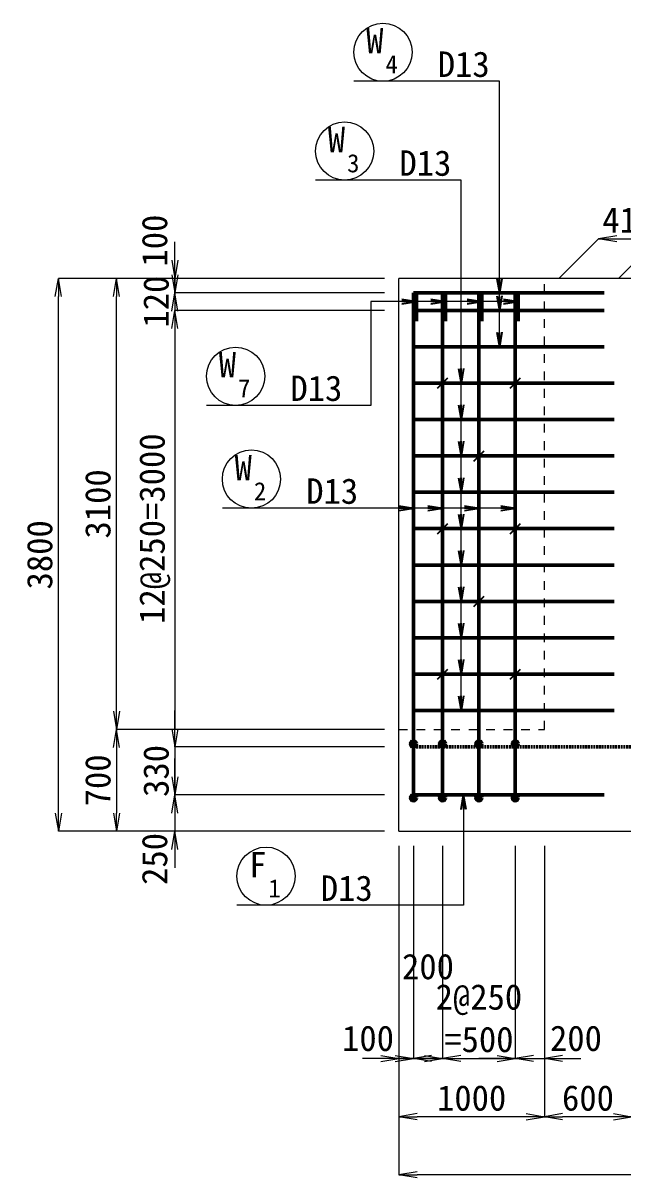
# Model space of a CAD drawing. Header units: millimetres. Extents: x 169470 to 758170, y -17820 to 11880.
# Drawn here: x 603132 to 607255, y -1757 to 6179 of the extents above; entities that cross this region are included whole.
import ezdxf
from ezdxf.enums import TextEntityAlignment as Align

# ---------------------------------------------------------------- set-up
doc = ezdxf.new("R2010")
doc.units = ezdxf.units.MM
doc.header["$LTSCALE"] = 50
doc.header["$PDSIZE"] = 300
doc.linetypes.add('DASHED2', pattern=[0.375, 0.25, -0.125])
doc.linetypes.add('SXF_跳び破線', pattern=[12, 6, -6])
doc.layers.get('Defpoints').update_dxf_attribs({"color": 151})
for name, color, linetype, lineweight in [('D-BGD', 7, 'Continuous', 13), ('D-STR', 1, 'Continuous', 50), ('D-STR-DIM', 7, 'Continuous', 13), ('D-STR-HTXT', 7, 'Continuous', 13), ('D-STR-STR2', 6, 'Continuous', 25), ('D-STR-STR3', 4, 'Continuous', 25), ('D-STR-TXT', 7, 'Continuous', 13)]:
    doc.layers.add(name, color=color, linetype=linetype, lineweight=lineweight)
doc.styles.add('MS ゴシック', font='MS Gothic.ttf')
doc.styles.add('YOKO_GOTHIC', font='MS Gothic.ttf')
doc.dimstyles.new('DIM-50', dxfattribs={"dimscale": 50, "dimtxt": 3.5, "dimasz": 2.5, "dimexe": 0, "dimexo": 2, "dimgap": 0.8, "dimtad": 1, "dimdec": 0, "dimzin": 1, "dimdsep": 46, "dimtxsty": 'MS ゴシック', "dimblk": 'OPEN', "dimcen": 0.1, "dimclrd": 256, "dimclre": 256, "dimclrt": 256, "dimaunit": 1, "dimadec": 3, "dimazin": 0, "dimtfac": 1, "dimtdec": 0, "dimtix": 1, "dimtmove": 2, "dimatfit": 3, "dimldrblk": 'OPEN', "dimfxl": 1, "dimlwd": -1, "dimlwe": -1, "dimarcsym": 2})
doc.dimstyles.new('S50', dxfattribs={"dimscale": 50, "dimtxt": 3.5, "dimasz": 2, "dimexe": 1, "dimexo": 1, "dimgap": 1, "dimtad": 1, "dimdec": 0, "dimzin": 1, "dimdsep": 46, "dimtxsty": 'YOKO_GOTHIC', "dimblk": 'OPEN', "dimcen": 0, "dimclrd": 256, "dimclre": 256, "dimclrt": 256, "dimaunit": 1, "dimadec": 3, "dimazin": 0, "dimtfac": 1, "dimtdec": 0, "dimtix": 1, "dimtmove": 2, "dimatfit": 3, "dimldrblk": 'OPEN', "dimfxl": 1, "dimlwd": -1, "dimlwe": -1, "dimarcsym": 0})

# ---------------------------------------------------------------- blocks, each defined once
blk = doc.blocks.new('B')
at = {"layer": 'D-STR-STR2', "lineweight": 50}
for radius in [20, 10]:
    blk.add_circle((5866.7, 22812.3), radius, dxfattribs=at)
blk = doc.blocks.new('_Open')
at = {"color": 0, "linetype": 'ByBlock', "lineweight": -2}
for p, q in [((-1, 0.167), (0, 0)), ((-1, -0.167), (0, 0)), ((0, 0), (-1, 0))]:
    blk.add_line(p, q, dxfattribs=at)
blk = doc.blocks.new('*D1805')
at = {"layer": 'D-STR-DIM', "ltscale": 1500, "transparency": 16777216}
for p, q in [((604174, 4549.4), (604174, 4674.4)), ((605615.1, 4424.4), (604174, 4424.4)), ((604174, 4424.4), (604174, 4324.4)), ((605615.1, 4324.4), (604174, 4324.4)), ((604174, 4199.4), (604174, 4074.4))]:
    blk.add_line(p, q, dxfattribs=at)
at = {"layer": 'Defpoints', "color": 0, "ltscale": 1500, "transparency": 16777216}
for p in [(605715.1, 4424.4), (604174, 4324.4), (605715.1, 4324.4)]:
    blk.add_point(p, dxfattribs=at)
at = {"layer": 'D-STR-DIM', "ltscale": 1500, "transparency": 16777216, "xscale": 125, "yscale": 125, "zscale": 125}
for p, rotation in [((604174, 4424.4), 270), ((604174, 4324.4), 90)]:
    blk.add_blockref('_Open', p, dxfattribs=dict(at, rotation=rotation))
at = {"layer": 'D-STR-DIM', "ltscale": 1500, "transparency": 16777216, "insert": (604036.5, 4683.9), "char_height": 175, "attachment_point": 5, "rotation": 90, "style": 'MS ゴシック'}
blk.add_mtext('100', dxfattribs=at)
blk = doc.blocks.new('*D244')
at = {"layer": 'D-STR-DIM', "ltscale": 1500, "transparency": 16777216}
for p, q in [((604174, 4449.4), (604174, 4574.4)), ((605615.1, 4324.4), (604174, 4324.4)), ((604174, 4324.4), (604174, 4204.4)), ((605615.1, 4204.4), (604174, 4204.4)), ((604174, 4079.4), (604174, 3954.4))]:
    blk.add_line(p, q, dxfattribs=at)
at = {"layer": 'Defpoints', "color": 0, "ltscale": 1500, "transparency": 16777216}
for p in [(605715.1, 4324.4), (604174, 4204.4), (605715.1, 4204.4)]:
    blk.add_point(p, dxfattribs=at)
at = {"layer": 'D-STR-DIM', "ltscale": 1500, "transparency": 16777216, "xscale": 125, "yscale": 125, "zscale": 125}
for p, rotation in [((604174, 4324.4), 270), ((604174, 4204.4), 90)]:
    blk.add_blockref('_Open', p, dxfattribs=dict(at, rotation=rotation))
at = {"layer": 'D-STR-DIM', "ltscale": 1500, "transparency": 16777216, "insert": (604046.5, 4264.4), "char_height": 175, "attachment_point": 5, "rotation": 90, "style": 'MS ゴシック'}
blk.add_mtext('120', dxfattribs=at)
blk = doc.blocks.new('*D245')
at = {"layer": 'D-STR-DIM', "ltscale": 1500, "transparency": 16777216}
for p, q in [((605615.1, 4204.4), (604174, 4204.4)), ((604174, 4079.4), (604174, 1329.4)), ((605615.1, 1204.4), (604174, 1204.4))]:
    blk.add_line(p, q, dxfattribs=at)
at = {"layer": 'Defpoints', "color": 0, "ltscale": 1500, "transparency": 16777216}
for p in [(605715.1, 4204.4), (604174, 1204.4), (605715.1, 1204.4)]:
    blk.add_point(p, dxfattribs=at)
at = {"layer": 'D-STR-DIM', "ltscale": 1500, "transparency": 16777216, "xscale": 125, "yscale": 125, "zscale": 125}
for p, rotation in [((604174, 4204.4), 90), ((604174, 1204.4), 270)]:
    blk.add_blockref('_Open', p, dxfattribs=dict(at, rotation=rotation))
at = {"layer": 'D-STR-DIM', "ltscale": 1500, "transparency": 16777216, "insert": (604037.2, 2704.4), "char_height": 175, "attachment_point": 5, "rotation": 90, "style": 'MS ゴシック'}
blk.add_mtext('12@250=3000', dxfattribs=at)
blk = doc.blocks.new('*D246')
at = {"layer": 'D-STR-DIM', "ltscale": 1500, "transparency": 16777216}
for p, q in [((604174, 1329.4), (604174, 1454.4)), ((605615.1, 1204.4), (604174, 1204.4)), ((604174, 1204.4), (604174, 874.4)), ((605615.1, 874.4), (604174, 874.4)), ((604174, 749.4), (604174, 624.4))]:
    blk.add_line(p, q, dxfattribs=at)
at = {"layer": 'Defpoints', "color": 0, "ltscale": 1500, "transparency": 16777216}
for p in [(605715.1, 1204.4), (604174, 874.4), (605715.1, 874.4)]:
    blk.add_point(p, dxfattribs=at)
at = {"layer": 'D-STR-DIM', "ltscale": 1500, "transparency": 16777216, "xscale": 125, "yscale": 125, "zscale": 125}
for p, rotation in [((604174, 1204.4), 270), ((604174, 874.4), 90)]:
    blk.add_blockref('_Open', p, dxfattribs=dict(at, rotation=rotation))
at = {"layer": 'D-STR-DIM', "ltscale": 1500, "transparency": 16777216, "insert": (604046.5, 1039.4), "char_height": 175, "attachment_point": 5, "rotation": 90, "style": 'MS ゴシック'}
blk.add_mtext('330', dxfattribs=at)
blk = doc.blocks.new('*D1806')
at = {"layer": 'D-STR-DIM', "ltscale": 1500, "transparency": 16777216}
for p, q in [((604174, 999.4), (604174, 1124.4)), ((605615.1, 874.4), (604174, 874.4)), ((604174, 874.4), (604174, 624.4)), ((605615.1, 624.4), (604174, 624.4)), ((604174, 499.4), (604174, 374.4))]:
    blk.add_line(p, q, dxfattribs=at)
at = {"layer": 'Defpoints', "color": 0, "ltscale": 1500, "transparency": 16777216}
for p in [(605715.1, 874.4), (604174, 624.4), (605715.1, 624.4)]:
    blk.add_point(p, dxfattribs=at)
at = {"layer": 'D-STR-DIM', "ltscale": 1500, "transparency": 16777216, "xscale": 125, "yscale": 125, "zscale": 125}
for p, rotation in [((604174, 874.4), 270), ((604174, 624.4), 90)]:
    blk.add_blockref('_Open', p, dxfattribs=dict(at, rotation=rotation))
at = {"layer": 'D-STR-DIM', "ltscale": 1500, "transparency": 16777216, "insert": (604036.5, 434.6), "char_height": 175, "attachment_point": 5, "rotation": 90, "style": 'MS ゴシック'}
blk.add_mtext('250', dxfattribs=at)
blk = doc.blocks.new('*D247')
at = {"layer": 'D-STR-DIM', "ltscale": 1500, "transparency": 16777216}
for p, q in [((605615.1, 4424.4), (603774, 4424.4)), ((603774, 1449.4), (603774, 4299.4)), ((605615.1, 1324.4), (603774, 1324.4))]:
    blk.add_line(p, q, dxfattribs=at)
at = {"layer": 'Defpoints', "color": 0, "ltscale": 1500, "transparency": 16777216}
for p in [(603774, 4424.4), (605715.1, 4424.4), (605715.1, 1324.4)]:
    blk.add_point(p, dxfattribs=at)
at = {"layer": 'D-STR-DIM', "ltscale": 1500, "transparency": 16777216, "xscale": 125, "yscale": 125, "zscale": 125}
for p, rotation in [((603774, 4424.4), 90), ((603774, 1324.4), 270)]:
    blk.add_blockref('_Open', p, dxfattribs=dict(at, rotation=rotation))
at = {"layer": 'D-STR-DIM', "ltscale": 1500, "transparency": 16777216, "insert": (603646.5, 2874.4), "char_height": 175, "attachment_point": 5, "rotation": 90, "style": 'MS ゴシック'}
blk.add_mtext('3100', dxfattribs=at)
blk = doc.blocks.new('*D248')
at = {"layer": 'D-STR-DIM', "ltscale": 1500, "transparency": 16777216}
for p, q in [((605615.1, 1324.4), (603774, 1324.4)), ((603774, 1199.4), (603774, 749.4)), ((605615.1, 624.4), (603774, 624.4))]:
    blk.add_line(p, q, dxfattribs=at)
at = {"layer": 'Defpoints', "color": 0, "ltscale": 1500, "transparency": 16777216}
for p in [(605715.1, 1324.4), (603774, 624.4), (605715.1, 624.4)]:
    blk.add_point(p, dxfattribs=at)
at = {"layer": 'D-STR-DIM', "ltscale": 1500, "transparency": 16777216, "xscale": 125, "yscale": 125, "zscale": 125}
for p, rotation in [((603774, 1324.4), 90), ((603774, 624.4), 270)]:
    blk.add_blockref('_Open', p, dxfattribs=dict(at, rotation=rotation))
at = {"layer": 'D-STR-DIM', "ltscale": 1500, "transparency": 16777216, "insert": (603646.5, 974.4), "char_height": 175, "attachment_point": 5, "rotation": 90, "style": 'MS ゴシック'}
blk.add_mtext('700', dxfattribs=at)
blk = doc.blocks.new('*D249')
at = {"layer": 'D-STR-DIM', "ltscale": 1500, "transparency": 16777216}
for p, q in [((605615.1, 4424.4), (603374, 4424.4)), ((603374, 749.4), (603374, 4299.4)), ((605615.1, 624.4), (603374, 624.4))]:
    blk.add_line(p, q, dxfattribs=at)
at = {"layer": 'Defpoints', "color": 0, "ltscale": 1500, "transparency": 16777216}
for p in [(603374, 4424.4), (605715.1, 4424.4), (605715.1, 624.4)]:
    blk.add_point(p, dxfattribs=at)
at = {"layer": 'D-STR-DIM', "ltscale": 1500, "transparency": 16777216, "xscale": 125, "yscale": 125, "zscale": 125}
for p, rotation in [((603374, 4424.4), 90), ((603374, 624.4), 270)]:
    blk.add_blockref('_Open', p, dxfattribs=dict(at, rotation=rotation))
at = {"layer": 'D-STR-DIM', "ltscale": 1500, "transparency": 16777216, "insert": (603246.5, 2524.4), "char_height": 175, "attachment_point": 5, "rotation": 90, "style": 'MS ゴシック'}
blk.add_mtext('3800', dxfattribs=at)
blk = doc.blocks.new('*D258')
at = {"layer": 'D-STR-DIM', "ltscale": 1500, "transparency": 16777216}
for p, q in [((605715.1, 524.4), (605715.1, -936.6)), ((605815.1, 524.4), (605815.1, -936.6)), ((605590.1, -936.6), (605465.1, -936.6)), ((605715.1, -936.6), (605815.1, -936.6)), ((605940.1, -936.6), (606065.1, -936.6))]:
    blk.add_line(p, q, dxfattribs=at)
at = {"layer": 'Defpoints', "color": 0, "ltscale": 1500, "transparency": 16777216}
for p in [(605715.1, 624.4), (605815.1, 624.4), (605815.1, -936.6)]:
    blk.add_point(p, dxfattribs=at)
at = {"layer": 'D-STR-DIM', "ltscale": 1500, "transparency": 16777216, "xscale": 125, "yscale": 125, "zscale": 125}
blk.add_blockref('_Open', (605715.1, -936.6), dxfattribs=at)
at = {"layer": 'D-STR-DIM', "ltscale": 1500, "transparency": 16777216, "xscale": 125, "yscale": 125, "zscale": 125, "rotation": 180}
blk.add_blockref('_Open', (605815.1, -936.6), dxfattribs=at)
at = {"layer": 'D-STR-DIM', "ltscale": 1500, "transparency": 16777216, "insert": (605502.9, -799.1), "char_height": 175, "attachment_point": 5, "style": 'MS ゴシック'}
blk.add_mtext('100', dxfattribs=at)
blk = doc.blocks.new('*D259')
at = {"layer": 'D-STR-DIM', "ltscale": 1500, "transparency": 16777216}
for p, q in [((605815.1, 524.4), (605815.1, -936.6)), ((606015.1, 524.4), (606015.1, -936.6)), ((605690.1, -936.6), (605565.1, -936.6)), ((605815.1, -936.6), (606015.1, -936.6)), ((606140.1, -936.6), (606265.1, -936.6))]:
    blk.add_line(p, q, dxfattribs=at)
at = {"layer": 'Defpoints', "color": 0, "ltscale": 1500, "transparency": 16777216}
for p in [(605815.1, 624.4), (606015.1, 624.4), (606015.1, -936.6)]:
    blk.add_point(p, dxfattribs=at)
at = {"layer": 'D-STR-DIM', "ltscale": 1500, "transparency": 16777216, "xscale": 125, "yscale": 125, "zscale": 125}
blk.add_blockref('_Open', (605815.1, -936.6), dxfattribs=at)
at = {"layer": 'D-STR-DIM', "ltscale": 1500, "transparency": 16777216, "xscale": 125, "yscale": 125, "zscale": 125, "rotation": 180}
blk.add_blockref('_Open', (606015.1, -936.6), dxfattribs=at)
at = {"layer": 'D-STR-DIM', "ltscale": 1500, "transparency": 16777216, "insert": (605915.1, -306.1), "char_height": 175, "attachment_point": 5, "style": 'MS ゴシック'}
blk.add_mtext('200', dxfattribs=at)
blk = doc.blocks.new('*D260')
at = {"layer": 'D-STR-DIM', "ltscale": 1500, "transparency": 16777216}
for p, q in [((606015.1, 524.4), (606015.1, -936.6)), ((606515.1, 524.4), (606515.1, -936.6)), ((605890.1, -936.6), (605765.1, -936.6)), ((606015.1, -936.6), (606515.1, -936.6)), ((606640.1, -936.6), (606765.1, -936.6))]:
    blk.add_line(p, q, dxfattribs=at)
at = {"layer": 'Defpoints', "color": 0, "ltscale": 1500, "transparency": 16777216}
for p in [(606015.1, 624.4), (606515.1, 624.4), (606515.1, -936.6)]:
    blk.add_point(p, dxfattribs=at)
at = {"layer": 'D-STR-DIM', "ltscale": 1500, "transparency": 16777216, "xscale": 125, "yscale": 125, "zscale": 125}
blk.add_blockref('_Open', (606015.1, -936.6), dxfattribs=at)
at = {"layer": 'D-STR-DIM', "ltscale": 1500, "transparency": 16777216, "xscale": 125, "yscale": 125, "zscale": 125, "rotation": 180}
blk.add_blockref('_Open', (606515.1, -936.6), dxfattribs=at)
at = {"layer": 'D-STR-DIM', "ltscale": 1500, "transparency": 16777216, "insert": (606265.1, -661), "char_height": 175, "attachment_point": 5, "style": 'MS ゴシック'}
blk.add_mtext('2@250\\P=500', dxfattribs=at)
blk = doc.blocks.new('*D261')
at = {"layer": 'D-STR-DIM', "ltscale": 1500, "transparency": 16777216}
for p, q in [((606515.1, 524.4), (606515.1, -936.6)), ((606715.1, 524.4), (606715.1, -936.6)), ((606390.1, -936.6), (606265.1, -936.6)), ((606515.1, -936.6), (606715.1, -936.6)), ((606840.1, -936.6), (606965.1, -936.6))]:
    blk.add_line(p, q, dxfattribs=at)
at = {"layer": 'Defpoints', "color": 0, "ltscale": 1500, "transparency": 16777216}
for p in [(606515.1, 624.4), (606715.1, 624.4), (606715.1, -936.6)]:
    blk.add_point(p, dxfattribs=at)
at = {"layer": 'D-STR-DIM', "ltscale": 1500, "transparency": 16777216, "xscale": 125, "yscale": 125, "zscale": 125}
blk.add_blockref('_Open', (606515.1, -936.6), dxfattribs=at)
at = {"layer": 'D-STR-DIM', "ltscale": 1500, "transparency": 16777216, "xscale": 125, "yscale": 125, "zscale": 125, "rotation": 180}
blk.add_blockref('_Open', (606715.1, -936.6), dxfattribs=at)
at = {"layer": 'D-STR-DIM', "ltscale": 1500, "transparency": 16777216, "insert": (606932.3, -799.1), "char_height": 175, "attachment_point": 5, "style": 'MS ゴシック'}
blk.add_mtext('200', dxfattribs=at)
blk = doc.blocks.new('*D266')
at = {"layer": 'D-STR-DIM', "ltscale": 1500, "transparency": 16777216}
for p, q in [((605715.1, 524.4), (605715.1, -1736.6)), ((609915.1, 524.4), (609915.1, -1736.6)), ((609790.1, -1736.6), (605840.1, -1736.6))]:
    blk.add_line(p, q, dxfattribs=at)
at = {"layer": 'Defpoints', "color": 0, "ltscale": 1500, "transparency": 16777216}
for p in [(605715.1, 624.4), (609915.1, 624.4), (605715.1, -1736.6)]:
    blk.add_point(p, dxfattribs=at)
at = {"layer": 'D-STR-DIM', "ltscale": 1500, "transparency": 16777216, "xscale": 125, "yscale": 125, "zscale": 125, "rotation": 180}
blk.add_blockref('_Open', (605715.1, -1736.6), dxfattribs=at)
at = {"layer": 'D-STR-DIM', "ltscale": 1500, "transparency": 16777216, "xscale": 125, "yscale": 125, "zscale": 125}
blk.add_blockref('_Open', (609915.1, -1736.6), dxfattribs=at)
at = {"layer": 'D-STR-DIM', "ltscale": 1500, "transparency": 16777216, "insert": (607815.1, -1609.1), "char_height": 175, "attachment_point": 5, "style": 'MS ゴシック'}
blk.add_mtext('4200', dxfattribs=at)
blk = doc.blocks.new('*D269')
at = {"layer": 'D-STR-DIM', "ltscale": 1500, "transparency": 16777216}
for p, q in [((606715.1, 524.4), (606715.1, -1336.6)), ((607315.1, 524.4), (607315.1, -1336.6)), ((607190.1, -1336.6), (606840.1, -1336.6))]:
    blk.add_line(p, q, dxfattribs=at)
at = {"layer": 'Defpoints', "color": 0, "ltscale": 1500, "transparency": 16777216}
for p in [(606715.1, 624.4), (607315.1, 624.4), (606715.1, -1336.6)]:
    blk.add_point(p, dxfattribs=at)
at = {"layer": 'D-STR-DIM', "ltscale": 1500, "transparency": 16777216, "xscale": 125, "yscale": 125, "zscale": 125, "rotation": 180}
blk.add_blockref('_Open', (606715.1, -1336.6), dxfattribs=at)
at = {"layer": 'D-STR-DIM', "ltscale": 1500, "transparency": 16777216, "xscale": 125, "yscale": 125, "zscale": 125}
blk.add_blockref('_Open', (607315.1, -1336.6), dxfattribs=at)
at = {"layer": 'D-STR-DIM', "ltscale": 1500, "transparency": 16777216, "insert": (607015.1, -1209.1), "char_height": 175, "attachment_point": 5, "style": 'MS ゴシック'}
blk.add_mtext('600', dxfattribs=at)
blk = doc.blocks.new('*D270')
at = {"layer": 'D-STR-DIM', "ltscale": 1500, "transparency": 16777216}
for p, q in [((605715.1, 524.4), (605715.1, -1336.6)), ((606715.1, 524.4), (606715.1, -1336.6)), ((606590.1, -1336.6), (605840.1, -1336.6))]:
    blk.add_line(p, q, dxfattribs=at)
at = {"layer": 'Defpoints', "color": 0, "ltscale": 1500, "transparency": 16777216}
for p in [(605715.1, 624.4), (606715.1, 624.4), (605715.1, -1336.6)]:
    blk.add_point(p, dxfattribs=at)
at = {"layer": 'D-STR-DIM', "ltscale": 1500, "transparency": 16777216, "xscale": 125, "yscale": 125, "zscale": 125, "rotation": 180}
blk.add_blockref('_Open', (605715.1, -1336.6), dxfattribs=at)
at = {"layer": 'D-STR-DIM', "ltscale": 1500, "transparency": 16777216, "xscale": 125, "yscale": 125, "zscale": 125}
blk.add_blockref('_Open', (606715.1, -1336.6), dxfattribs=at)
at = {"layer": 'D-STR-DIM', "ltscale": 1500, "transparency": 16777216, "insert": (606215.1, -1209.1), "char_height": 175, "attachment_point": 5, "style": 'MS ゴシック'}
blk.add_mtext('1000', dxfattribs=at)
blk = doc.blocks.new('*D272')
at = {"layer": 'D-STR-DIM', "ltscale": 1500, "transparency": 16777216}
for p, q in [((606815.1, 4424.4), (607087.2, 4696.5)), ((607212.2, 4696.5), (607372.2, 4696.5)), ((607225.1, 4424.4), (607497.2, 4696.5))]:
    blk.add_line(p, q, dxfattribs=at)
at = {"layer": 'Defpoints', "color": 0, "ltscale": 1500, "transparency": 16777216}
for p in [(607497.2, 4696.5), (606715.1, 4324.4), (607125.1, 4324.4)]:
    blk.add_point(p, dxfattribs=at)
at = {"layer": 'D-STR-DIM', "ltscale": 1500, "transparency": 16777216, "xscale": 125, "yscale": 125, "zscale": 125, "rotation": 180}
blk.add_blockref('_Open', (607087.2, 4696.5), dxfattribs=at)
at = {"layer": 'D-STR-DIM', "ltscale": 1500, "transparency": 16777216, "xscale": 125, "yscale": 125, "zscale": 125}
blk.add_blockref('_Open', (607497.2, 4696.5), dxfattribs=at)
at = {"layer": 'D-STR-DIM', "ltscale": 1500, "transparency": 16777216, "insert": (607292.2, 4824), "char_height": 175, "attachment_point": 5, "style": 'MS ゴシック'}
blk.add_mtext('410', dxfattribs=at)

msp = doc.modelspace()

# ---------------------------------------------------------------- linework, layer by layer
at = {"layer": 'D-BGD'}
for p, q in [((609915.07, 4424.42), (605715.07, 4424.42)), ((605715.07, 624.42), (605715.07, 4424.42)), ((605715.07, 624.42), (609915.07, 624.42))]:
    msp.add_line(p, q, dxfattribs=at)
at = {"layer": 'D-BGD', "linetype": 'SXF_跳び破線', "ltscale": 0.2}
for p, q in [((606715.07, 1324.42), (606715.07, 4424.42)), ((605715.07, 1324.42), (606715.07, 1324.42))]:
    msp.add_line(p, q, dxfattribs=at)
at = {"layer": 'D-STR'}
for p, q in [((605815.07, 4324.42), (607125.07, 4324.42)), ((605815.07, 4324.42), (605815.07, 874.42)), ((605835.07, 4324.42), (605835.07, 4129.42)), ((606015.07, 4324.42), (606015.07, 874.42)), ((606035.07, 4324.42), (606035.07, 4129.42)), ((606265.07, 4324.42), (606265.07, 874.42)), ((606285.07, 4324.42), (606285.07, 4129.42)), ((606515.07, 4324.42), (606515.07, 874.42)), ((606535.07, 4324.42), (606535.07, 4129.42)), ((605815.07, 4204.42), (607125.07, 4204.42)), ((605815.07, 3954.42), (607125.07, 3954.42)), ((605815.07, 3704.42), (607195.07, 3704.42)), ((605815.07, 3454.42), (607195.07, 3454.42)), ((605815.07, 3204.42), (607195.07, 3204.42)), ((605815.07, 2954.42), (607195.07, 2954.42)), ((605815.07, 2704.42), (607195.07, 2704.42)), ((605815.07, 2454.42), (607195.07, 2454.42)), ((605815.07, 2204.42), (607195.07, 2204.42)), ((605815.07, 1954.42), (607195.07, 1954.42)), ((605815.07, 1704.42), (607195.07, 1704.42)), ((605815.07, 1454.42), (607195.07, 1454.42)), ((605815.07, 874.42), (607125.07, 874.42))]:
    msp.add_line(p, q, dxfattribs=at)
at = {"layer": 'D-STR', "linetype": 'DASHED2'}
msp.add_line((605815.07, 1204.42), (609815.07, 1204.42), dxfattribs=at)
at = {"layer": 'D-STR-HTXT'}
msp.add_line((605523.09, 3551.8), (604392.53, 3551.8), dxfattribs=at)
for centre in [(605605.79, 5978.62), (605342.19, 5299.24), (604592.53, 3751.8), (604701.51, 3044.93), (604801.56, 316.19)]:
    msp.add_circle(centre, 200, dxfattribs=at)
at = {"layer": 'D-STR-STR3'}
for p, q in [((605979.71, 3669.06), (606050.42, 3739.77)), ((606479.71, 3669.06), (606550.42, 3739.77)), ((606229.71, 3169.06), (606300.42, 3239.77)), ((605979.71, 2669.06), (606050.42, 2739.77)), ((606479.71, 2669.06), (606550.42, 2739.77)), ((606229.71, 2169.06), (606300.42, 2239.77)), ((605979.71, 1669.06), (606050.42, 1739.77)), ((606479.71, 1669.06), (606550.42, 1739.77))]:
    msp.add_line(p, q, dxfattribs=at)

# ---------------------------------------------------------------- block references
at = {"layer": 'D-STR-STR2'}
for p in [(599948.42, -21587.85), (600148.42, -21587.85), (600398.42, -21587.85), (600648.42, -21587.85), (599948.42, -21957.85), (600148.42, -21957.85), (600398.42, -21957.85), (600648.42, -21957.85)]:
    msp.add_blockref('B', p, dxfattribs=at)

# ---------------------------------------------------------------- texts
at = {"layer": 'D-STR-TXT', "style": 'YOKO_GOTHIC'}
for s, height, p in [('W', 175, (605549.51, 5970.3)), ('4', 125, (605665.17, 5832.5)), ('W', 175, (605285.91, 5290.92)), ('3', 125, (605401.57, 5153.12)), ('W', 175, (604536.25, 3743.49)), ('7', 125, (604651.91, 3605.68)), ('W', 175, (604645.24, 3036.61)), ('2', 125, (604760.9, 2898.81)), ('F', 175, (604745.29, 307.87)), ('1', 125, (604860.95, 170.07))]:
    msp.add_text(s, height=height, dxfattribs=at).set_placement(p, align=Align.CENTER)
for p in [(605982.31, 5808.62), (605718.71, 5129.24), (604969.05, 3581.8), (605078.03, 2874.93), (605178.08, 146.19)]:
    msp.add_text('D13', height=175, dxfattribs=at).set_placement(p)

# ---------------------------------------------------------------- dimensions: what is measured, and where the dimension line sits
at = {"layer": 'D-STR-DIM', "ltscale": 1500}
for base, p1, p2, picture, middle in [((607497.16, 4696.51), (606715.07, 4324.42), (607125.07, 4324.42), '*D272', (607292.16, 4824.01)), ((605715.07, -1736.59), (609915.07, 624.42), (605715.07, 624.42), '*D266', (607815.07, -1609.09)), ((605715.07, -1336.59), (606715.07, 624.42), (605715.07, 624.42), '*D270', (606215.07, -1209.09)), ((606715.07, -1336.59), (607315.07, 624.42), (606715.07, 624.42), '*D269', (607015.07, -1209.09))]:
    dim = msp.add_linear_dim(base=base, p1=p1, p2=p2, dimstyle='DIM-50', dxfattribs=at)
    dim.commit()
    dim.dimension.update_dxf_attribs({"geometry": picture, "text_midpoint": middle})
for base, p1, p2, picture, middle in [((604174.01, 4324.42), (605715.07, 4424.42), (605715.07, 4324.42), '*D1805', (604036.51, 4683.88)), ((604174.01, 624.42), (605715.07, 874.42), (605715.07, 624.42), '*D1806', (604036.51, 434.64))]:
    dim = msp.add_linear_dim(base=base, p1=p1, p2=p2, angle=90, dimstyle='DIM-50', dxfattribs=at)
    dim.commit()
    dim.dimension.update_dxf_attribs({"geometry": picture, "text_midpoint": middle, "dimtype": 160})
for base, p1, p2, picture, middle in [((604174.01, 4204.42), (605715.07, 4324.42), (605715.07, 4204.42), '*D244', (604046.51, 4264.42)), ((603374.01, 4424.42), (605715.07, 624.42), (605715.07, 4424.42), '*D249', (603246.51, 2524.42)), ((603774.01, 4424.42), (605715.07, 1324.42), (605715.07, 4424.42), '*D247', (603646.51, 2874.42)), ((604174.01, 874.42), (605715.07, 1204.42), (605715.07, 874.42), '*D246', (604046.51, 1039.42)), ((603774.01, 624.42), (605715.07, 1324.42), (605715.07, 624.42), '*D248', (603646.51, 974.42))]:
    dim = msp.add_linear_dim(base=base, p1=p1, p2=p2, angle=90, dimstyle='DIM-50', dxfattribs=at)
    dim.commit()
    dim.dimension.update_dxf_attribs({"geometry": picture, "text_midpoint": middle})
dim = msp.add_linear_dim(base=(604174.01, 1204.42), p1=(605715.07, 4204.42), p2=(605715.07, 1204.42), angle=90, text='12@250=<>', dimstyle='DIM-50', dxfattribs=at)
dim.commit()
dim.dimension.update_dxf_attribs({"geometry": '*D245', "text_midpoint": (604037.19, 2704.42)})
for base, p1, p2, picture, middle in [((605815.07, -936.59), (605715.07, 624.42), (605815.07, 624.42), '*D258', (605502.9, -799.09)), ((606015.07, -936.59), (605815.07, 624.42), (606015.07, 624.42), '*D259', (605915.07, -306.13)), ((606715.07, -936.59), (606515.07, 624.42), (606715.07, 624.42), '*D261', (606932.31, -799.09))]:
    dim = msp.add_linear_dim(base=base, p1=p1, p2=p2, dimstyle='DIM-50', dxfattribs=at)
    dim.commit()
    dim.dimension.update_dxf_attribs({"geometry": picture, "text_midpoint": middle, "dimtype": 160})
dim = msp.add_linear_dim(base=(606515.07, -936.59), p1=(606015.07, 624.42), p2=(606515.07, 624.42), text='2@250\\P=<>', dimstyle='DIM-50', dxfattribs=at)
dim.commit()
dim.dimension.update_dxf_attribs({"geometry": '*D260', "text_midpoint": (606265.07, -661.03)})

# ---------------------------------------------------------------- leaders
at = {"layer": 'D-STR-HTXT'}
for points in [[(606405.79, 3954.42), (606405.79, 5778.62), (605405.79, 5778.62)], [(606142.19, 1454.42), (606142.19, 5099.24), (605142.19, 5099.24)], [(606405.79, 4324.42), (606405.79, 4574.42)], [(606405.79, 4204.42), (606405.79, 4454.42)], [(606535.07, 4265.34), (605523.09, 4265.34), (605523.09, 3551.8)], [(605835.07, 4265.34), (605573.09, 4265.34)], [(606035.07, 4265.34), (605773.09, 4265.34)], [(606285.07, 4265.34), (606029.08, 4265.34)], [(606142.19, 3704.42), (606142.19, 3954.42)], [(606142.19, 3454.42), (606142.19, 3704.42)], [(606142.19, 3204.42), (606142.19, 3454.42)], [(606142.19, 2954.42), (606142.19, 3204.42)], [(606142.19, 2704.42), (606142.19, 2954.42)], [(606515.07, 2844.93), (604501.51, 2844.93)], [(605815.07, 2844.93), (605250.58, 2844.93)], [(606015.07, 2844.93), (605641.99, 2844.93)], [(606265.07, 2844.93), (605891.99, 2844.93)], [(606142.19, 2454.42), (606142.19, 2704.42)], [(606142.19, 2204.42), (606142.19, 2454.42)], [(606142.19, 1954.42), (606142.19, 2204.42)], [(606142.19, 1704.42), (606142.19, 1954.42)], [(606159.81, 874.42), (606159.81, 116.19), (604601.56, 116.19)]]:
    msp.add_leader(points, dimstyle='S50', dxfattribs=at)

doc.saveas('drawing.dxf')
